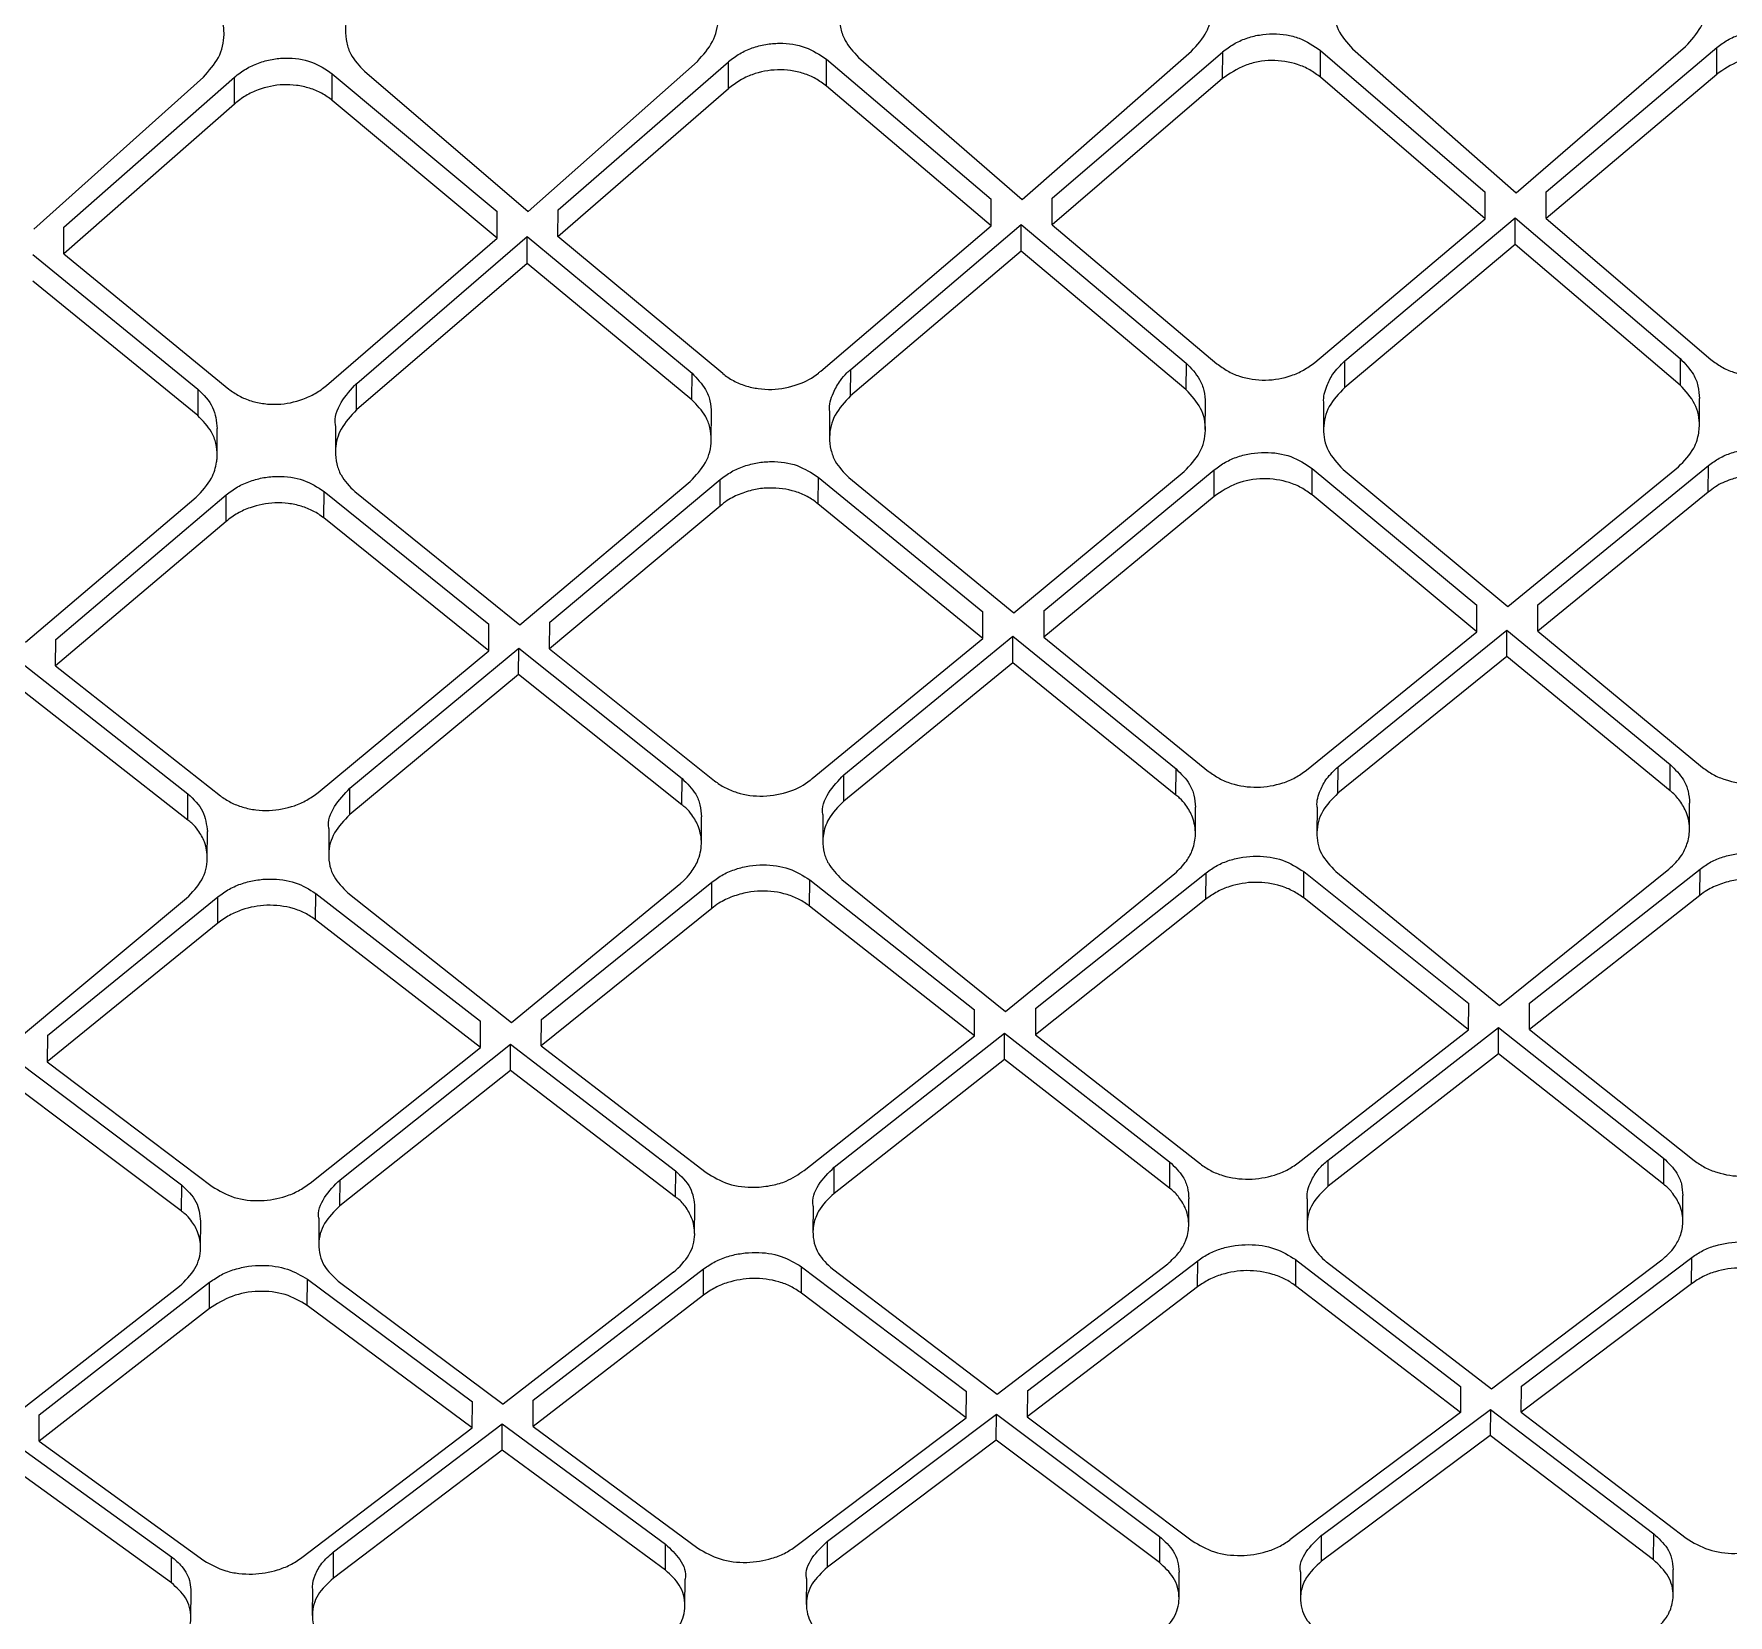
# Model space of a CAD drawing. Extents: x 943 to 1030, y 781 to 934.
# Drawn here: x 1007.595 to 1008.82, y 878.394 to 879.536 of the extents above; entities that cross this region are included whole.
import ezdxf

# ---------------------------------------------------------------- set-up
doc = ezdxf.new("R2010")
doc.units = 0
doc.header["$MEASUREMENT"] = 0
doc.layers.add('1', color=4, linetype='Continuous')

# ---------------------------------------------------------------- blocks, each defined once
blk = doc.blocks.new('AIRA')
at = {"layer": '1', "color": 3, "linetype": 'Continuous', "lineweight": 25}
for p, q in [((65.0137, 76.3534), (65.1319, 76.2508)), ((65.1319, 76.2508), (65.2543, 76.3579)), ((65.1536, 76.2518), (65.2769, 76.3574)), ((65.2768, 76.338), (65.2769, 76.3574)), ((65.3475, 76.339), (65.3476, 76.3583)), ((65.3476, 76.3583), (65.4666, 76.2559)), ((65.3707, 76.3595), (65.4889, 76.2555)), ((65.4889, 76.2555), (65.6113, 76.3613)), ((65.5106, 76.2563), (65.6338, 76.3605)), ((65.6338, 76.3411), (65.6338, 76.3605)), ((64.6335, 76.3416), (64.7526, 76.242)), ((64.6335, 76.3222), (64.6335, 76.3416)), ((64.6567, 76.3433), (64.7749, 76.242)), ((64.7749, 76.242), (64.8973, 76.3505)), ((64.7966, 76.2433), (64.9198, 76.3502)), ((64.9198, 76.3309), (64.9198, 76.3502)), ((64.9905, 76.3326), (64.9906, 76.352)), ((64.9906, 76.352), (65.1096, 76.251)), ((65.6338, 76.3411), (65.5106, 76.237)), ((64.4179, 76.2292), (64.5403, 76.3391)), ((64.4396, 76.2307), (64.5628, 76.3391)), ((64.5627, 76.3197), (64.5628, 76.3391)), ((64.7965, 76.224), (64.9198, 76.3309)), ((65.1096, 76.2317), (64.9905, 76.3326)), ((65.2768, 76.338), (65.1536, 76.2325)), ((65.4666, 76.2367), (65.3475, 76.339)), ((64.5627, 76.3197), (64.4395, 76.2114)), ((64.7525, 76.2227), (64.6334, 76.3222)), ((65.4666, 76.2367), (65.4666, 76.2559)), ((65.5106, 76.237), (65.5106, 76.2563)), ((64.7965, 76.224), (64.7966, 76.2433)), ((65.1096, 76.2317), (65.1096, 76.251)), ((65.1536, 76.2325), (65.1536, 76.2518)), ((64.4395, 76.2114), (64.4396, 76.2307)), ((64.7525, 76.2227), (64.7526, 76.242)), ((64.9864, 76.1267), (65.1096, 76.2317)), ((65.0081, 76.128), (65.1313, 76.2327)), ((65.1312, 76.2134), (65.1313, 76.2327)), ((65.1313, 76.2327), (65.2504, 76.1326)), ((65.1536, 76.2325), (65.2726, 76.1321)), ((65.3434, 76.1331), (65.4666, 76.2367)), ((65.3651, 76.1341), (65.4883, 76.2374)), ((65.4882, 76.2181), (65.4883, 76.2374)), ((65.4883, 76.2374), (65.6074, 76.1359)), ((65.5106, 76.237), (65.6296, 76.1352)), ((64.6293, 76.1164), (64.7525, 76.2227)), ((64.6511, 76.1179), (64.7743, 76.224)), ((64.7742, 76.2046), (64.7743, 76.2239)), ((64.7743, 76.224), (64.8934, 76.1252)), ((64.9156, 76.125), (64.7965, 76.224)), ((64.4172, 76.2111), (64.5363, 76.1138)), ((64.4395, 76.2114), (64.5586, 76.1138)), ((65.1312, 76.2134), (65.008, 76.1088)), ((65.2503, 76.1134), (65.1312, 76.2134)), ((65.4882, 76.2181), (65.365, 76.1149)), ((65.6073, 76.1167), (65.4882, 76.2181)), ((64.7742, 76.2046), (64.651, 76.0987)), ((64.8933, 76.106), (64.7742, 76.2046)), ((64.5362, 76.0946), (64.4171, 76.1918)), ((65.365, 76.1149), (65.3651, 76.1341)), ((65.6074, 76.1359), (65.6073, 76.1167)), ((64.8933, 76.106), (64.8934, 76.1252)), ((65.008, 76.1088), (65.0081, 76.128)), ((65.2504, 76.1326), (65.2503, 76.1134)), ((64.5363, 76.1138), (64.5362, 76.0946)), ((64.651, 76.0987), (64.651, 76.1179)), ((64.9073, 76.0774), (64.9074, 76.0966)), ((64.9928, 76.0976), (64.9927, 76.0784)), ((65.2643, 76.0845), (65.2644, 76.1037)), ((65.3498, 76.1038), (65.3497, 76.0846)), ((65.6213, 76.0877), (65.6214, 76.1069)), ((64.5503, 76.0661), (64.5504, 76.0853)), ((64.6358, 76.0873), (64.6357, 76.0681)), ((64.7906, 75.9453), (64.9138, 76.0485)), ((64.9137, 76.0293), (64.9138, 76.0485)), ((64.9845, 76.0502), (64.9844, 76.031)), ((64.9845, 76.0502), (65.1036, 75.9528)), ((65.0068, 76.0498), (65.1259, 75.9521)), ((65.1259, 75.9521), (65.2491, 76.0543)), ((65.1476, 75.9536), (65.2708, 76.0555)), ((65.2707, 76.0363), (65.2708, 76.0555)), ((65.3414, 76.0373), (65.3415, 76.0564)), ((65.3415, 76.0564), (65.4606, 75.9576)), ((65.3638, 76.0558), (65.4829, 75.9567)), ((65.4829, 75.9567), (65.6061, 76.0576)), ((65.5046, 75.9579), (65.6278, 76.0585)), ((65.6277, 76.0394), (65.6278, 76.0585)), ((64.4118, 75.9309), (64.535, 76.0356)), ((64.4336, 75.9329), (64.5568, 76.0374)), ((64.5567, 76.0182), (64.5568, 76.0374)), ((64.6274, 76.0207), (64.6275, 76.0399)), ((64.6275, 76.0399), (64.7466, 75.944)), ((64.6498, 76.0397), (64.7689, 75.9435)), ((64.7689, 75.9435), (64.8921, 76.047)), ((65.2707, 76.0363), (65.1475, 75.9345)), ((65.4605, 75.9385), (65.3414, 76.0373)), ((65.6277, 76.0394), (65.5045, 75.9388)), ((64.9137, 76.0293), (64.7905, 75.9261)), ((65.1035, 75.9337), (64.9844, 76.031)), ((64.5567, 76.0182), (64.4335, 75.9138)), ((64.7465, 75.9248), (64.6274, 76.0207)), ((65.1035, 75.9337), (65.1036, 75.9528)), ((65.1476, 75.9536), (65.1475, 75.9345)), ((65.4605, 75.9385), (65.4606, 75.9576)), ((65.5045, 75.9388), (65.5046, 75.9579)), ((64.7465, 75.9248), (64.7466, 75.944)), ((64.7905, 75.9261), (64.7906, 75.9453)), ((65.3373, 75.8385), (65.4605, 75.9385)), ((65.3602, 75.841), (65.4822, 75.9397)), ((65.4821, 75.9206), (65.4822, 75.9397)), ((65.4822, 75.9397), (65.6002, 75.8426)), ((65.5045, 75.9388), (65.6236, 75.8405)), ((64.4335, 75.9138), (64.4336, 75.9329)), ((64.6233, 75.8225), (64.7465, 75.9248)), ((64.6462, 75.8255), (64.7682, 75.9266)), ((64.7681, 75.9075), (64.7682, 75.9266)), ((64.7682, 75.9266), (64.8862, 75.8325)), ((64.7905, 75.9261), (64.9096, 75.8308)), ((64.9803, 75.8325), (65.1035, 75.9337)), ((65.0032, 75.8352), (65.1252, 75.9352)), ((65.1252, 75.9352), (65.2432, 75.8395)), ((65.1252, 75.916), (65.1252, 75.9351)), ((65.1475, 75.9345), (65.2666, 75.8376)), ((64.4112, 75.914), (64.5292, 75.8214)), ((64.4335, 75.9138), (64.5526, 75.82)), ((65.1251, 75.916), (65.0031, 75.8162)), ((65.2431, 75.8205), (65.1251, 75.916)), ((65.4821, 75.9206), (65.3601, 75.8219)), ((65.6001, 75.8236), (65.4821, 75.9206)), ((64.7681, 75.9075), (64.6461, 75.8064)), ((64.8861, 75.8134), (64.7681, 75.9075)), ((64.5291, 75.8024), (64.4111, 75.8949)), ((65.2431, 75.8205), (65.2432, 75.8395)), ((65.3601, 75.8219), (65.3602, 75.841)), ((65.6001, 75.8236), (65.6002, 75.8426)), ((64.8861, 75.8134), (64.8862, 75.8325)), ((65.0031, 75.8162), (65.0032, 75.8352)), ((64.5291, 75.8024), (64.5292, 75.8214)), ((64.6461, 75.8064), (64.6462, 75.8255)), ((65.6142, 75.7956), (65.6142, 75.8146)), ((64.9002, 75.7858), (64.9002, 75.8049)), ((64.988, 75.8059), (64.9879, 75.7869)), ((65.2572, 75.7927), (65.2573, 75.8117)), ((65.345, 75.8118), (65.3449, 75.7927)), ((64.5431, 75.775), (64.5432, 75.7941)), ((64.631, 75.7961), (64.6309, 75.777)), ((65.4769, 75.6685), (65.5993, 75.7669)), ((65.4986, 75.6702), (65.6218, 75.7671)), ((65.6217, 75.7481), (65.6218, 75.7671)), ((64.7629, 75.6562), (64.8853, 75.7569)), ((64.7846, 75.6585), (64.9078, 75.7577)), ((64.9077, 75.7387), (64.9078, 75.7577)), ((64.9784, 75.7403), (64.9785, 75.7593)), ((64.9785, 75.7593), (65.0976, 75.6655)), ((65.0016, 75.7596), (65.1199, 75.6643)), ((65.1199, 75.6643), (65.2423, 75.7638)), ((65.1416, 75.6663), (65.2648, 75.7643)), ((65.2647, 75.7453), (65.2648, 75.7643)), ((65.3354, 75.7462), (65.3355, 75.7652)), ((65.3355, 75.7652), (65.4546, 75.6699)), ((65.3586, 75.7653), (65.4769, 75.6685)), ((64.4059, 75.6442), (64.5282, 75.746)), ((64.4276, 75.6468), (64.5508, 75.7471)), ((64.5507, 75.728), (64.5508, 75.7471)), ((64.6214, 75.7305), (64.6215, 75.7495)), ((64.6215, 75.7495), (64.7406, 75.6573)), ((64.6446, 75.75), (64.7629, 75.6562)), ((65.2647, 75.7453), (65.1415, 75.6473)), ((65.4545, 75.6509), (65.3354, 75.7462)), ((65.6217, 75.7481), (65.4985, 75.6512)), ((64.7405, 75.6383), (64.6214, 75.7305)), ((64.9077, 75.7387), (64.7845, 75.6395)), ((65.0975, 75.6465), (64.9784, 75.7403)), ((64.5507, 75.728), (64.4275, 75.6278)), ((65.4545, 75.6509), (65.4546, 75.6699)), ((65.4985, 75.6512), (65.4986, 75.6702)), ((64.7405, 75.6383), (64.7406, 75.6573)), ((64.7845, 75.6395), (64.7846, 75.6585)), ((65.0975, 75.6465), (65.0976, 75.6655)), ((65.1416, 75.6663), (65.1415, 75.6473)), ((64.4276, 75.6468), (64.4275, 75.6278)), ((64.9744, 75.5494), (65.0975, 75.6465)), ((64.9961, 75.5517), (65.1193, 75.6486)), ((65.1192, 75.6296), (65.1193, 75.6485)), ((65.1193, 75.6486), (65.2384, 75.5556)), ((65.1415, 75.6473), (65.2607, 75.5541)), ((65.3314, 75.5549), (65.4545, 75.6509)), ((65.3531, 75.5569), (65.4762, 75.6527)), ((65.4762, 75.6527), (65.5954, 75.5583)), ((65.4762, 75.6337), (65.4762, 75.6527)), ((65.4985, 75.6512), (65.6176, 75.5565)), ((64.6174, 75.5401), (64.7405, 75.6383)), ((64.6391, 75.5427), (64.7622, 75.6406)), ((64.7622, 75.6406), (64.8814, 75.5492)), ((64.7622, 75.6216), (64.7622, 75.6406)), ((64.7845, 75.6395), (64.9037, 75.5478)), ((65.4762, 75.6337), (65.353, 75.538)), ((65.5953, 75.5394), (65.4762, 75.6337)), ((64.4052, 75.6287), (64.5244, 75.539)), ((64.4275, 75.6278), (64.5466, 75.5378)), ((64.7622, 75.6216), (64.639, 75.5238)), ((64.8813, 75.5303), (64.7622, 75.6216)), ((65.1192, 75.6296), (64.996, 75.5328)), ((65.2383, 75.5367), (65.1192, 75.6296)), ((64.5243, 75.5201), (64.4051, 75.6097)), ((65.5954, 75.5583), (65.5953, 75.5394)), ((64.8814, 75.5492), (64.8813, 75.5303)), ((64.996, 75.5328), (64.9961, 75.5517)), ((65.2384, 75.5556), (65.2383, 75.5367)), ((65.353, 75.538), (65.3531, 75.5569)), ((64.5244, 75.539), (64.5243, 75.5201)), ((64.639, 75.5238), (64.6391, 75.5427)), ((64.8953, 75.5038), (64.8954, 75.5227)), ((64.9809, 75.5235), (64.9808, 75.5046)), ((65.2523, 75.51), (65.2524, 75.5289)), ((65.3379, 75.5288), (65.3378, 75.5099)), ((65.6093, 75.5124), (65.6094, 75.5314)), ((64.5383, 75.4938), (64.5384, 75.5127)), ((64.6238, 75.5145), (64.6238, 75.4956)), ((65.1357, 75.3903), (65.2588, 75.4842)), ((65.2587, 75.4653), (65.2588, 75.4842)), ((65.3295, 75.485), (65.4487, 75.3934)), ((65.3295, 75.485), (65.3295, 75.4661)), ((65.5941, 75.4846), (65.471, 75.3913)), ((65.4927, 75.3936), (65.6158, 75.4865)), ((65.6157, 75.4676), (65.6158, 75.4865)), ((64.8801, 75.4758), (64.757, 75.3806)), ((64.7787, 75.3834), (64.9018, 75.4783)), ((64.9017, 75.4594), (64.9018, 75.4783)), ((64.9725, 75.4798), (65.0917, 75.3896)), ((64.9725, 75.4608), (64.9725, 75.4797)), ((64.9948, 75.4782), (65.114, 75.3877)), ((65.114, 75.3877), (65.2371, 75.482)), ((65.471, 75.3913), (65.3518, 75.4832)), ((64.3999, 75.3697), (64.5231, 75.4657)), ((64.4217, 75.3728), (64.5448, 75.4686)), ((64.5447, 75.4497), (64.5448, 75.4685)), ((64.6154, 75.4519), (64.6155, 75.4708)), ((64.6155, 75.4708), (64.7347, 75.3823)), ((64.6378, 75.4694), (64.757, 75.3806)), ((65.0916, 75.3708), (64.9725, 75.4608)), ((65.2587, 75.4653), (65.1356, 75.3714)), ((65.4486, 75.3745), (65.3295, 75.4661)), ((65.6157, 75.4676), (65.4926, 75.3747)), ((64.5447, 75.4497), (64.4216, 75.3539)), ((64.7346, 75.3634), (64.6154, 75.4519)), ((64.9017, 75.4594), (64.7786, 75.3645)), ((65.0916, 75.3708), (65.0917, 75.3896)), ((65.1357, 75.3903), (65.1356, 75.3714)), ((65.4487, 75.3934), (65.4486, 75.3745)), ((65.4926, 75.3747), (65.4927, 75.3936)), ((64.7346, 75.3634), (64.7347, 75.3823)), ((64.7786, 75.3645), (64.7787, 75.3834)), ((65.4486, 75.3745), (65.3254, 75.2825)), ((65.3484, 75.286), (65.4703, 75.3768)), ((65.4703, 75.3768), (65.4702, 75.3579)), ((65.4703, 75.3768), (65.5883, 75.287)), ((65.4926, 75.3747), (65.6117, 75.2837)), ((64.4216, 75.3539), (64.4217, 75.3728)), ((64.6114, 75.2697), (64.7346, 75.3634)), ((64.6343, 75.2738), (64.7563, 75.3663)), ((64.7562, 75.3474), (64.7563, 75.3662)), ((64.7563, 75.3663), (64.8743, 75.2794)), ((64.7786, 75.3645), (64.8977, 75.2765)), ((64.9685, 75.2779), (65.0916, 75.3708)), ((64.9914, 75.2816), (65.1133, 75.3733)), ((65.1132, 75.3545), (65.1133, 75.3733)), ((65.1133, 75.3733), (65.2313, 75.2849)), ((65.1356, 75.3714), (65.2547, 75.2819)), ((64.3993, 75.3556), (64.5173, 75.2704)), ((64.4216, 75.3539), (64.5407, 75.2676)), ((65.1132, 75.3545), (64.9913, 75.2628)), ((65.2312, 75.2661), (65.1132, 75.3545)), ((65.4702, 75.3579), (65.3483, 75.2672)), ((65.5882, 75.2681), (65.4702, 75.3579)), ((64.7562, 75.3474), (64.6343, 75.2549)), ((64.8742, 75.2606), (64.7562, 75.3474)), ((64.5172, 75.2516), (64.3992, 75.3367)), ((64.8742, 75.2606), (64.8743, 75.2794)), ((64.9913, 75.2628), (64.9914, 75.2816)), ((65.2313, 75.2849), (65.2312, 75.2661)), ((65.3483, 75.2672), (65.3483, 75.286)), ((65.5882, 75.2681), (65.5883, 75.287)), ((64.5172, 75.2516), (64.5173, 75.2704)), ((64.6343, 75.2549), (64.6343, 75.2738)), ((64.8883, 75.2352), (64.8884, 75.2541)), ((64.9761, 75.2547), (64.976, 75.2359)), ((65.2453, 75.2405), (65.2454, 75.2593)), ((65.3331, 75.2591), (65.333, 75.2403)), ((65.6023, 75.2423), (65.6024, 75.2611)), ((64.5313, 75.2265), (64.5314, 75.2451)), ((64.6191, 75.247), (64.619, 75.228))]:
    blk.add_line(p, q, dxfattribs=at)
for points, knots in [([(65.2543, 76.3579), (65.2585, 76.3624), (65.2627, 76.3669), (65.2653, 76.3722), (65.2655, 76.3726), (65.2661, 76.374), (65.2682, 76.3792), (65.2701, 76.3899), (65.2673, 76.4054), (65.2592, 76.4143), (65.2552, 76.4188)], [0, 0, 0, 0, 0.248894, 0.251195, 0.255285, 0.268829, 0.317368, 0.499751, 0.750548, 1, 1, 1, 1]), ([(65.3722, 76.4203), (65.3681, 76.4158), (65.3597, 76.4068), (65.3559, 76.3899), (65.3588, 76.3729), (65.3667, 76.3639), (65.3707, 76.3595)], [0, 0, 0, 0, 0.249216, 0.49945, 0.750406, 1, 1, 1, 1]), ([(65.6113, 76.3613), (65.6155, 76.3657), (65.6212, 76.3719), (65.6253, 76.3826), (65.627, 76.3937), (65.6242, 76.4087), (65.6162, 76.4177), (65.6122, 76.4221)], [0, 0, 0, 0, 0.248939, 0.342401, 0.499996, 0.750583, 1, 1, 1, 1]), ([(64.6582, 76.4042), (64.6541, 76.3996), (64.6458, 76.3905), (64.6424, 76.3758), (64.6435, 76.3642), (64.6472, 76.3534), (64.653, 76.3472), (64.6567, 76.3433)], [0, 0, 0, 0, 0.248823, 0.498639, 0.642225, 0.773738, 1, 1, 1, 1]), ([(64.8973, 76.3505), (64.9014, 76.3551), (64.9096, 76.3642), (64.9129, 76.3789), (64.9116, 76.3906), (64.9077, 76.4013), (64.9018, 76.4075), (64.8982, 76.4114)], [0, 0, 0, 0, 0.2487, 0.498447, 0.644896, 0.777402, 1, 1, 1, 1]), ([(65.0152, 76.4142), (65.0111, 76.4097), (65.0028, 76.4007), (64.9994, 76.386), (65.0005, 76.3743), (65.0043, 76.3635), (65.0101, 76.3573), (65.0137, 76.3534)], [0, 0, 0, 0, 0.248776, 0.498563, 0.644064, 0.776236, 1, 1, 1, 1]), ([(64.5403, 76.3391), (64.5444, 76.3437), (64.5526, 76.3528), (64.5559, 76.3676), (64.5546, 76.3792), (64.5507, 76.3899), (64.5449, 76.3961), (64.5412, 76.4)], [0, 0, 0, 0, 0.248749, 0.498535, 0.643009, 0.774836, 1, 1, 1, 1]), ([(65.2768, 76.3574), (65.2794, 76.3593), (65.2845, 76.3632), (65.2936, 76.3673), (65.3032, 76.3698), (65.3132, 76.3706), (65.3229, 76.3698), (65.3353, 76.3668), (65.3427, 76.3617), (65.3476, 76.3583)], [0, 0, 0, 0, 0.130634, 0.259183, 0.385892, 0.511019, 0.634832, 0.757604, 1, 1, 1, 1]), ([(65.6338, 76.3605), (65.6364, 76.3624), (65.6414, 76.3662), (65.6504, 76.3701), (65.66, 76.3725), (65.6698, 76.3733), (65.6796, 76.3724), (65.6921, 76.3693), (65.6996, 76.3641), (65.7046, 76.3606)], [0, 0, 0, 0, 0.128716, 0.255886, 0.381766, 0.506618, 0.630712, 0.754322, 1, 1, 1, 1]), ([(64.9198, 76.3503), (64.9224, 76.3523), (64.9276, 76.3563), (64.9368, 76.3604), (64.9465, 76.363), (64.9596, 76.3641), (64.9759, 76.3618), (64.9857, 76.3553), (64.9906, 76.352)], [0, 0, 0, 0, 0.132714, 0.262799, 0.390494, 0.51605, 0.760594, 1, 1, 1, 1]), ([(65.7045, 76.3413), (65.702, 76.3432), (65.697, 76.347), (65.6854, 76.3522), (65.6724, 76.3544), (65.6595, 76.3532), (65.6467, 76.35), (65.6389, 76.3447), (65.6337, 76.3411)], [0, 0, 0, 0, 0.130696, 0.257683, 0.500453, 0.624004, 0.750195, 1, 1, 1, 1]), ([(64.5628, 76.3391), (64.5655, 76.3412), (64.5707, 76.3452), (64.58, 76.3495), (64.5898, 76.3522), (64.6028, 76.3534), (64.619, 76.3512), (64.6287, 76.3448), (64.6335, 76.3416)], [0, 0, 0, 0, 0.13463, 0.266091, 0.394613, 0.520442, 0.763877, 1, 1, 1, 1]), ([(64.9905, 76.3326), (64.988, 76.3345), (64.9831, 76.3382), (64.9742, 76.3419), (64.9648, 76.3441), (64.9521, 76.3448), (64.9393, 76.3423), (64.9276, 76.3369), (64.9224, 76.3329), (64.9197, 76.3309)], [0, 0, 0, 0, 0.128932, 0.255264, 0.379308, 0.501388, 0.737215, 0.86527, 1, 1, 1, 1]), ([(65.3475, 76.339), (65.345, 76.3409), (65.3401, 76.3446), (65.3284, 76.3496), (65.3154, 76.3517), (65.3024, 76.3504), (65.2897, 76.347), (65.2819, 76.3416), (65.2768, 76.338)], [0, 0, 0, 0, 0.129885, 0.256624, 0.500629, 0.623813, 0.750233, 1, 1, 1, 1]), ([(64.6335, 76.3222), (64.631, 76.3241), (64.6261, 76.3277), (64.6172, 76.3313), (64.6078, 76.3334), (64.5951, 76.334), (64.5823, 76.3313), (64.5706, 76.3259), (64.5654, 76.3218), (64.5627, 76.3197)], [0, 0, 0, 0, 0.128147, 0.254218, 0.378542, 0.501461, 0.7358, 0.864204, 1, 1, 1, 1]), ([(65.2726, 76.1321), (65.2751, 76.1303), (65.28, 76.1267), (65.2916, 76.1217), (65.3077, 76.1192), (65.3239, 76.1222), (65.3356, 76.1273), (65.3407, 76.1311), (65.3434, 76.1331)], [0, 0, 0, 0, 0.128549, 0.25485, 0.50051, 0.739464, 0.867085, 1, 1, 1, 1]), ([(65.3499, 76.1038), (65.3499, 76.104), (65.3494, 76.108), (65.3515, 76.1152), (65.3563, 76.1255), (65.362, 76.131), (65.3651, 76.1341)], [0, 0, 0, 0, 0.016488, 0.368981, 0.650655, 1, 1, 1, 1]), ([(65.6074, 76.1359), (65.6109, 76.1322), (65.6167, 76.1261), (65.6208, 76.1159), (65.6211, 76.1099), (65.6213, 76.1069)], [0, 0, 0, 0, 0.439989, 0.714051, 1, 1, 1, 1]), ([(65.6296, 76.1352), (65.6321, 76.1333), (65.637, 76.1296), (65.6486, 76.1246), (65.6647, 76.1219), (65.6809, 76.1247), (65.6926, 76.1297), (65.6977, 76.1334), (65.7003, 76.1353)], [0, 0, 0, 0, 0.129431, 0.256007, 0.500356, 0.74079, 0.868095, 1, 1, 1, 1]), ([(64.8934, 76.1252), (64.897, 76.1215), (64.9028, 76.1155), (64.9068, 76.1053), (64.9072, 76.0995), (64.9073, 76.0966)], [0, 0, 0, 0, 0.454669, 0.723029, 1, 1, 1, 1]), ([(64.9156, 76.125), (64.9181, 76.1232), (64.923, 76.1196), (64.9318, 76.116), (64.9412, 76.1139), (64.9543, 76.1131), (64.9699, 76.1164), (64.9812, 76.1221), (64.9858, 76.1263), (64.9864, 76.1267)], [0, 0, 0, 0, 0.127642, 0.253673, 0.378348, 0.501626, 0.750811, 0.970871, 1, 1, 1, 1]), ([(64.9929, 76.0976), (64.9929, 76.0978), (64.9923, 76.1023), (64.9947, 76.1102), (64.9997, 76.1192), (65.0044, 76.1247), (65.0071, 76.1272), (65.0081, 76.128)], [0, 0, 0, 0, 0.018142, 0.41009, 0.704642, 0.901372, 1, 1, 1, 1]), ([(65.2504, 76.1326), (65.254, 76.1288), (65.2597, 76.1228), (65.2638, 76.1126), (65.2642, 76.1068), (65.2643, 76.1037)], [0, 0, 0, 0, 0.446733, 0.71637, 1, 1, 1, 1]), ([(64.5363, 76.1138), (64.5405, 76.1096), (64.5486, 76.1014), (64.5497, 76.0906), (64.5502, 76.0853)], [0, 0, 0, 0, 0.512104, 1, 1, 1, 1]), ([(64.5586, 76.1138), (64.5611, 76.1121), (64.5659, 76.1086), (64.5747, 76.105), (64.5842, 76.103), (64.5969, 76.1024), (64.6098, 76.1051), (64.6215, 76.1104), (64.6267, 76.1143), (64.6293, 76.1164)], [0, 0, 0, 0, 0.126626, 0.252197, 0.376981, 0.501305, 0.736842, 0.865026, 1, 1, 1, 1]), ([(64.6359, 76.0874), (64.6359, 76.0875), (64.6347, 76.0931), (64.639, 76.1047), (64.647, 76.1135), (64.651, 76.1179)], [0, 0, 0, 0, 0.017014, 0.509712, 1, 1, 1, 1]), ([(65.008, 76.1088), (65.0038, 76.1044), (64.9955, 76.0956), (64.9921, 76.0813), (64.9934, 76.07), (64.9972, 76.0596), (65.0031, 76.0536), (65.0068, 76.0498)], [0, 0, 0, 0, 0.249071, 0.498737, 0.642408, 0.773954, 1, 1, 1, 1]), ([(65.2491, 76.0543), (65.2533, 76.0587), (65.2616, 76.0674), (65.2655, 76.0839), (65.2624, 76.1004), (65.2543, 76.1091), (65.2503, 76.1134)], [0, 0, 0, 0, 0.249384, 0.49947, 0.750213, 1, 1, 1, 1]), ([(65.365, 76.1149), (65.3608, 76.1105), (65.3524, 76.1017), (65.3486, 76.0852), (65.3517, 76.0687), (65.3597, 76.0601), (65.3638, 76.0558)], [0, 0, 0, 0, 0.24947, 0.499568, 0.750267, 1, 1, 1, 1]), ([(65.6061, 76.0576), (65.6103, 76.0619), (65.6161, 76.0678), (65.6203, 76.0782), (65.6221, 76.089), (65.6194, 76.1037), (65.6113, 76.1123), (65.6073, 76.1167)], [0, 0, 0, 0, 0.249185, 0.341484, 0.500149, 0.750481, 1, 1, 1, 1]), ([(64.651, 76.0987), (64.6468, 76.0943), (64.6389, 76.0859), (64.636, 76.0749), (64.6356, 76.0664), (64.6363, 76.0599), (64.6401, 76.0495), (64.646, 76.0435), (64.6498, 76.0397)], [0, 0, 0, 0, 0.248952, 0.469977, 0.498893, 0.640478, 0.771296, 1, 1, 1, 1]), ([(64.8921, 76.047), (64.8962, 76.0514), (64.9046, 76.0601), (64.908, 76.0745), (64.9067, 76.0858), (64.9028, 76.0962), (64.897, 76.1022), (64.8933, 76.106)], [0, 0, 0, 0, 0.248984, 0.498635, 0.643797, 0.775856, 1, 1, 1, 1]), ([(64.5351, 76.0356), (64.5392, 76.04), (64.5465, 76.0477), (64.5496, 76.0581), (64.5502, 76.0635), (64.5503, 76.0649), (64.5504, 76.0685), (64.5497, 76.0744), (64.5459, 76.0848), (64.54, 76.0908), (64.5362, 76.0946)], [0, 0, 0, 0, 0.248777, 0.431489, 0.479729, 0.496929, 0.499046, 0.641913, 0.773133, 1, 1, 1, 1]), ([(64.9138, 76.0485), (64.9164, 76.0504), (64.9216, 76.0543), (64.9309, 76.0583), (64.9406, 76.0608), (64.9537, 76.0619), (64.9699, 76.0597), (64.9797, 76.0533), (64.9845, 76.0502)], [0, 0, 0, 0, 0.133365, 0.264058, 0.392249, 0.518117, 0.762454, 1, 1, 1, 1]), ([(65.2708, 76.0555), (65.2734, 76.0574), (65.2785, 76.0612), (65.2876, 76.0651), (65.2973, 76.0675), (65.3104, 76.0685), (65.3267, 76.0662), (65.3366, 76.0597), (65.3415, 76.0564)], [0, 0, 0, 0, 0.131147, 0.260248, 0.387479, 0.513026, 0.758638, 1, 1, 1, 1]), ([(65.6278, 76.0586), (65.6303, 76.0604), (65.6354, 76.0641), (65.6444, 76.0679), (65.654, 76.0702), (65.667, 76.0712), (65.6835, 76.0687), (65.6935, 76.062), (65.6985, 76.0587)], [0, 0, 0, 0, 0.128959, 0.256487, 0.382772, 0.508006, 0.754879, 1, 1, 1, 1]), ([(64.5568, 76.0374), (64.5594, 76.0394), (64.5647, 76.0434), (64.5741, 76.0475), (64.5839, 76.0501), (64.597, 76.0512), (64.6131, 76.0491), (64.6227, 76.0429), (64.6275, 76.0399)], [0, 0, 0, 0, 0.13562, 0.267935, 0.397104, 0.5233, 0.766342, 1, 1, 1, 1]), ([(65.3414, 76.0373), (65.3389, 76.0391), (65.334, 76.0427), (65.3224, 76.0476), (65.3061, 76.05), (65.2862, 76.0467), (65.2759, 76.0398), (65.2707, 76.0363)], [0, 0, 0, 0, 0.129564, 0.256325, 0.501109, 0.750037, 1, 1, 1, 1]), ([(65.6984, 76.0395), (65.6959, 76.0414), (65.691, 76.0451), (65.6793, 76.05), (65.6663, 76.0522), (65.6534, 76.0511), (65.6429, 76.0484), (65.6342, 76.0445), (65.6294, 76.0407), (65.6277, 76.0394)], [0, 0, 0, 0, 0.130193, 0.256944, 0.499762, 0.623596, 0.750183, 0.913462, 1, 1, 1, 1]), ([(64.9844, 76.031), (64.9819, 76.0328), (64.977, 76.0364), (64.9654, 76.0411), (64.9523, 76.0429), (64.9388, 76.0415), (64.9285, 76.0384), (64.9198, 76.0343), (64.9154, 76.0306), (64.9137, 76.0293)], [0, 0, 0, 0, 0.128339, 0.254504, 0.500012, 0.623904, 0.767115, 0.913584, 1, 1, 1, 1]), ([(64.6274, 76.0207), (64.6249, 76.0225), (64.62, 76.0259), (64.6112, 76.0294), (64.6018, 76.0314), (64.5892, 76.032), (64.5764, 76.0294), (64.5646, 76.0242), (64.5594, 76.0202), (64.5567, 76.0182)], [0, 0, 0, 0, 0.127391, 0.253222, 0.377736, 0.501182, 0.734708, 0.863447, 1, 1, 1, 1]), ([(65.2432, 75.8395), (65.2468, 75.8359), (65.2526, 75.8302), (65.2566, 75.8203), (65.257, 75.8147), (65.2572, 75.8117)], [0, 0, 0, 0, 0.447545, 0.714523, 1, 1, 1, 1]), ([(65.3451, 75.8118), (65.3451, 75.812), (65.3446, 75.8161), (65.3468, 75.8233), (65.3518, 75.8331), (65.3573, 75.8382), (65.3602, 75.841)], [0, 0, 0, 0, 0.021959, 0.386184, 0.670877, 1, 1, 1, 1]), ([(65.6002, 75.8426), (65.6037, 75.8391), (65.6095, 75.8333), (65.6136, 75.8234), (65.614, 75.8176), (65.6142, 75.8146)], [0, 0, 0, 0, 0.440692, 0.712702, 1, 1, 1, 1]), ([(65.6236, 75.8405), (65.6261, 75.8387), (65.631, 75.8351), (65.6426, 75.8303), (65.6589, 75.8276), (65.6778, 75.831), (65.6892, 75.8362), (65.6938, 75.8402), (65.6943, 75.8406)], [0, 0, 0, 0, 0.129008, 0.255548, 0.50061, 0.750257, 0.974172, 1, 1, 1, 1]), ([(64.8862, 75.8325), (64.8899, 75.8289), (64.8957, 75.8231), (64.8996, 75.8133), (64.9, 75.8077), (64.9002, 75.8049)], [0, 0, 0, 0, 0.45599, 0.721434, 1, 1, 1, 1]), ([(64.9096, 75.8308), (64.9121, 75.8291), (64.9169, 75.8257), (64.9286, 75.821), (64.9449, 75.8187), (64.9639, 75.8225), (64.9752, 75.828), (64.9798, 75.8321), (64.9803, 75.8325)], [0, 0, 0, 0, 0.127008, 0.25297, 0.500823, 0.750394, 0.973478, 1, 1, 1, 1]), ([(64.9881, 75.8059), (64.9881, 75.8061), (64.9869, 75.8114), (64.9911, 75.8226), (64.9992, 75.831), (65.0032, 75.8352)], [0, 0, 0, 0, 0.01414, 0.507971, 1, 1, 1, 1]), ([(65.2666, 75.8376), (65.2691, 75.8359), (65.274, 75.8324), (65.2856, 75.8276), (65.3017, 75.8252), (65.3178, 75.828), (65.3296, 75.8329), (65.3347, 75.8366), (65.3373, 75.8385)], [0, 0, 0, 0, 0.127877, 0.253972, 0.500332, 0.739334, 0.867036, 1, 1, 1, 1]), ([(64.5292, 75.8214), (64.5333, 75.8175), (64.5414, 75.8096), (64.5426, 75.7992), (64.5432, 75.7941)], [0, 0, 0, 0, 0.506913, 1, 1, 1, 1]), ([(64.5526, 75.82), (64.555, 75.8183), (64.5599, 75.815), (64.5686, 75.8116), (64.5781, 75.8096), (64.5908, 75.8091), (64.6037, 75.8115), (64.6154, 75.8167), (64.6206, 75.8205), (64.6233, 75.8225)], [0, 0, 0, 0, 0.125679, 0.250955, 0.376015, 0.501079, 0.735996, 0.864444, 1, 1, 1, 1]), ([(64.6311, 75.7961), (64.6311, 75.7963), (64.6299, 75.8016), (64.6341, 75.8128), (64.6422, 75.8213), (64.6462, 75.8255)], [0, 0, 0, 0, 0.01653, 0.508928, 1, 1, 1, 1]), ([(65.0031, 75.8162), (64.999, 75.812), (64.9917, 75.8046), (64.9886, 75.7946), (64.988, 75.7895), (64.9879, 75.7882), (64.9879, 75.7878), (64.9879, 75.7877), (64.9878, 75.7847), (64.9885, 75.7791), (64.9922, 75.7691), (64.998, 75.7633), (65.0016, 75.7596)], [0, 0, 0, 0, 0.249108, 0.435296, 0.482667, 0.494851, 0.498066, 0.499219, 0.499364, 0.641202, 0.772043, 1, 1, 1, 1]), ([(65.2423, 75.7638), (65.2453, 75.7668), (65.2508, 75.772), (65.2558, 75.7818), (65.2579, 75.7927), (65.2559, 75.8038), (65.2512, 75.8124), (65.2467, 75.8177), (65.244, 75.8198), (65.2431, 75.8205)], [0, 0, 0, 0, 0.177387, 0.320409, 0.499386, 0.699174, 0.849269, 0.949515, 1, 1, 1, 1]), ([(65.3601, 75.8219), (65.356, 75.8177), (65.3477, 75.8094), (65.3438, 75.7935), (65.3467, 75.7777), (65.3547, 75.7694), (65.3586, 75.7653)], [0, 0, 0, 0, 0.249703, 0.499716, 0.750157, 1, 1, 1, 1]), ([(65.5993, 75.7669), (65.6026, 75.7701), (65.6083, 75.7756), (65.6129, 75.7855), (65.6149, 75.796), (65.6129, 75.8069), (65.6077, 75.8161), (65.6031, 75.8214), (65.6004, 75.8234), (65.6001, 75.8236)], [0, 0, 0, 0, 0.19641, 0.334742, 0.499578, 0.701585, 0.852432, 0.982281, 1, 1, 1, 1]), ([(64.5282, 75.746), (64.5323, 75.7502), (64.5405, 75.7588), (64.5441, 75.7735), (64.542, 75.7859), (64.5373, 75.7944), (64.5328, 75.7997), (64.53, 75.8017), (64.5291, 75.8024)], [0, 0, 0, 0, 0.249278, 0.498341, 0.695533, 0.844879, 0.946285, 1, 1, 1, 1]), ([(64.6461, 75.8064), (64.642, 75.8022), (64.6337, 75.7937), (64.6303, 75.7801), (64.6314, 75.7694), (64.6351, 75.7595), (64.6409, 75.7537), (64.6446, 75.75)], [0, 0, 0, 0, 0.249354, 0.4989, 0.638626, 0.768837, 1, 1, 1, 1]), ([(64.8853, 75.7569), (64.8854, 75.757), (64.8856, 75.7572), (64.8864, 75.7578), (64.8887, 75.76), (64.8931, 75.7648), (64.8984, 75.7735), (64.901, 75.7852), (64.899, 75.7968), (64.8942, 75.8054), (64.8898, 75.8107), (64.887, 75.8127), (64.8861, 75.8134)], [0, 0, 0, 0, 0.005033, 0.013566, 0.041134, 0.138195, 0.291012, 0.499306, 0.697723, 0.847348, 0.948051, 1, 1, 1, 1]), ([(65.6218, 75.7671), (65.6243, 75.7689), (65.6294, 75.7725), (65.6384, 75.7761), (65.648, 75.7784), (65.6611, 75.7793), (65.6776, 75.7768), (65.6875, 75.7704), (65.6925, 75.7672)], [0, 0, 0, 0, 0.129168, 0.256969, 0.383528, 0.508976, 0.755864, 1, 1, 1, 1]), ([(64.9078, 75.7577), (64.9104, 75.7596), (64.9157, 75.7634), (64.925, 75.7672), (64.9348, 75.7696), (64.9479, 75.7706), (64.964, 75.7684), (64.9737, 75.7623), (64.9785, 75.7593)], [0, 0, 0, 0, 0.134331, 0.265837, 0.394628, 0.520821, 0.764748, 1, 1, 1, 1]), ([(65.2648, 75.7644), (65.2674, 75.7662), (65.2725, 75.7699), (65.2817, 75.7736), (65.2914, 75.7759), (65.3045, 75.7769), (65.3208, 75.7746), (65.3306, 75.7683), (65.3355, 75.7652)], [0, 0, 0, 0, 0.131703, 0.261323, 0.388976, 0.514789, 0.760221, 1, 1, 1, 1]), ([(64.5508, 75.7471), (64.5535, 75.749), (64.5588, 75.7529), (64.5683, 75.7569), (64.5782, 75.7593), (64.5913, 75.7604), (64.6072, 75.7583), (64.6168, 75.7524), (64.6215, 75.7495)], [0, 0, 0, 0, 0.13708, 0.270561, 0.400543, 0.527137, 0.769493, 1, 1, 1, 1]), ([(65.3354, 75.7462), (65.3329, 75.7479), (65.328, 75.7514), (65.3164, 75.7561), (65.3004, 75.7585), (65.2844, 75.7558), (65.2726, 75.7509), (65.2674, 75.7472), (65.2647, 75.7453)], [0, 0, 0, 0, 0.128917, 0.255364, 0.500259, 0.737122, 0.865391, 1, 1, 1, 1]), ([(65.6924, 75.7482), (65.6899, 75.75), (65.685, 75.7535), (65.6733, 75.7583), (65.6603, 75.7604), (65.6469, 75.7593), (65.6364, 75.7565), (65.6278, 75.7527), (65.6233, 75.7493), (65.6217, 75.7481)], [0, 0, 0, 0, 0.129878, 0.256544, 0.499643, 0.62403, 0.768368, 0.916739, 1, 1, 1, 1]), ([(64.6214, 75.7305), (64.6189, 75.7321), (64.6141, 75.7355), (64.6024, 75.7399), (64.5865, 75.7419), (64.5705, 75.7389), (64.5587, 75.7338), (64.5534, 75.73), (64.5507, 75.728)], [0, 0, 0, 0, 0.126756, 0.25249, 0.500324, 0.73268, 0.862056, 1, 1, 1, 1]), ([(64.9784, 75.7403), (64.976, 75.742), (64.9711, 75.7454), (64.9594, 75.75), (64.9464, 75.7518), (64.9329, 75.7504), (64.9225, 75.7474), (64.9138, 75.7434), (64.9093, 75.7399), (64.9077, 75.7387)], [0, 0, 0, 0, 0.127717, 0.253691, 0.499829, 0.623611, 0.767457, 0.914549, 1, 1, 1, 1]), ([(65.5954, 75.5583), (65.5989, 75.5548), (65.6047, 75.5492), (65.6088, 75.5396), (65.6091, 75.5341), (65.6093, 75.5313)], [0, 0, 0, 0, 0.445076, 0.71907, 1, 1, 1, 1]), ([(64.8814, 75.5492), (64.8855, 75.5453), (64.8936, 75.5376), (64.8948, 75.5276), (64.8953, 75.5227)], [0, 0, 0, 0, 0.51072, 1, 1, 1, 1]), ([(64.9036, 75.5478), (64.9088, 75.5448), (64.919, 75.5386), (64.9366, 75.5366), (64.9508, 75.5383), (64.9634, 75.5418), (64.9703, 75.5466), (64.9744, 75.5494)], [0, 0, 0, 0, 0.250308, 0.499342, 0.659972, 0.797007, 1, 1, 1, 1]), ([(64.9809, 75.5235), (64.9809, 75.5236), (64.9797, 75.5287), (64.9839, 75.5395), (64.992, 75.5476), (64.9961, 75.5517)], [0, 0, 0, 0, 0.007774, 0.504333, 1, 1, 1, 1]), ([(65.2384, 75.5556), (65.242, 75.5521), (65.2478, 75.5466), (65.2518, 75.5371), (65.2522, 75.5316), (65.2524, 75.5289)], [0, 0, 0, 0, 0.45278, 0.720485, 1, 1, 1, 1]), ([(65.2607, 75.5541), (65.2631, 75.5524), (65.268, 75.549), (65.2796, 75.5444), (65.2956, 75.5421), (65.3118, 75.5448), (65.3236, 75.5495), (65.3287, 75.553), (65.3314, 75.5549)], [0, 0, 0, 0, 0.127076, 0.252919, 0.500158, 0.739076, 0.866887, 1, 1, 1, 1]), ([(65.3379, 75.5288), (65.3379, 75.529), (65.3374, 75.5332), (65.3398, 75.5407), (65.3452, 75.5496), (65.3501, 75.5545), (65.3528, 75.5566), (65.3531, 75.5569)], [0, 0, 0, 0, 0.015673, 0.41789, 0.716359, 0.968269, 1, 1, 1, 1]), ([(65.6176, 75.5565), (65.6201, 75.5548), (65.625, 75.5514), (65.6366, 75.5467), (65.6496, 75.5447), (65.6631, 75.5457), (65.6736, 75.5484), (65.6823, 75.5521), (65.6868, 75.5554), (65.6883, 75.5566)], [0, 0, 0, 0, 0.128163, 0.254334, 0.499591, 0.624157, 0.768734, 0.917612, 1, 1, 1, 1]), ([(64.5244, 75.539), (64.5285, 75.5351), (64.5366, 75.5276), (64.5377, 75.5176), (64.5383, 75.5127)], [0, 0, 0, 0, 0.514125, 1, 1, 1, 1]), ([(64.5466, 75.5378), (64.5517, 75.5348), (64.5619, 75.5288), (64.5815, 75.5267), (64.5976, 75.5296), (64.6094, 75.5345), (64.6146, 75.5382), (64.6174, 75.5401)], [0, 0, 0, 0, 0.248778, 0.499596, 0.733952, 0.863115, 1, 1, 1, 1]), ([(64.6239, 75.5145), (64.6239, 75.5146), (64.6227, 75.5196), (64.627, 75.5305), (64.635, 75.5386), (64.6391, 75.5427)], [0, 0, 0, 0, 0.011321, 0.505905, 1, 1, 1, 1]), ([(65.2371, 75.482), (65.24, 75.4846), (65.2455, 75.4896), (65.2508, 75.499), (65.2531, 75.5097), (65.2511, 75.5208), (65.2459, 75.5296), (65.2412, 75.5347), (65.2386, 75.5365), (65.2383, 75.5367)], [0, 0, 0, 0, 0.168124, 0.313571, 0.499649, 0.702909, 0.854167, 0.983027, 1, 1, 1, 1]), ([(65.353, 75.538), (65.3488, 75.5339), (65.3405, 75.5258), (65.3371, 75.5126), (65.3384, 75.5021), (65.3422, 75.4924), (65.3481, 75.4868), (65.3518, 75.4832)], [0, 0, 0, 0, 0.249542, 0.499097, 0.641611, 0.772737, 1, 1, 1, 1]), ([(65.5941, 75.4846), (65.5975, 75.4876), (65.6032, 75.4929), (65.608, 75.5024), (65.6101, 75.5127), (65.6081, 75.5234), (65.6028, 75.5323), (65.5982, 75.5374), (65.5956, 75.5392), (65.5953, 75.5394)], [0, 0, 0, 0, 0.1949578, 0.333715, 0.4997335, 0.7047945, 0.856663, 0.9841494, 1, 1, 1, 1]), ([(64.639, 75.5238), (64.6348, 75.5197), (64.6265, 75.5115), (64.6231, 75.4984), (64.6243, 75.4881), (64.628, 75.4785), (64.634, 75.473), (64.6378, 75.4694)], [0, 0, 0, 0, 0.249581, 0.499074, 0.636266, 0.765621, 1, 1, 1, 1]), ([(64.8801, 75.4758), (64.8843, 75.4798), (64.8926, 75.488), (64.8963, 75.5023), (64.8941, 75.5144), (64.889, 75.5232), (64.8843, 75.5284), (64.8816, 75.5301), (64.8813, 75.5303)], [0, 0, 0, 0, 0.249381, 0.498703, 0.700708, 0.85168, 0.981986, 1, 1, 1, 1]), ([(64.996, 75.5328), (64.9918, 75.5287), (64.985, 75.5221), (64.9814, 75.5121), (64.9805, 75.5043), (64.9814, 75.497), (64.9851, 75.4874), (64.991, 75.4818), (64.9948, 75.4782)], [0, 0, 0, 0, 0.249282, 0.406176, 0.499635, 0.639095, 0.769113, 1, 1, 1, 1]), ([(64.5231, 75.4657), (64.5273, 75.4698), (64.5356, 75.478), (64.5393, 75.4923), (64.5371, 75.5043), (64.5323, 75.5126), (64.5278, 75.5176), (64.5252, 75.5194), (64.5243, 75.5201)], [0, 0, 0, 0, 0.249437, 0.498609, 0.699182, 0.849648, 0.949863, 1, 1, 1, 1]), ([(65.6158, 75.4865), (65.6184, 75.4883), (65.6235, 75.4917), (65.6355, 75.4964), (65.652, 75.4987), (65.6716, 75.4958), (65.6816, 75.4896), (65.6865, 75.4866)], [0, 0, 0, 0, 0.129777, 0.25816, 0.509792, 0.756849, 1, 1, 1, 1]), ([(64.9018, 75.4783), (64.9045, 75.4801), (64.9098, 75.4838), (64.9193, 75.4875), (64.9292, 75.4897), (64.9423, 75.4906), (64.9582, 75.4884), (64.9678, 75.4826), (64.9725, 75.4798)], [0, 0, 0, 0, 0.135962, 0.268732, 0.398373, 0.524951, 0.768064, 1, 1, 1, 1]), ([(65.2588, 75.4842), (65.2615, 75.486), (65.2667, 75.4896), (65.2759, 75.4932), (65.2857, 75.4954), (65.2988, 75.4962), (65.3149, 75.494), (65.3247, 75.4879), (65.3296, 75.485)], [0, 0, 0, 0, 0.132691, 0.263116, 0.391346, 0.517452, 0.762436, 1, 1, 1, 1]), ([(64.5448, 75.4686), (64.5476, 75.4705), (64.553, 75.4743), (64.5627, 75.4781), (64.5728, 75.4804), (64.5858, 75.4812), (64.6015, 75.4791), (64.611, 75.4735), (64.6155, 75.4708)], [0, 0, 0, 0, 0.13953, 0.27486, 0.406043, 0.533137, 0.774214, 1, 1, 1, 1]), ([(65.3295, 75.4661), (65.327, 75.4678), (65.3221, 75.4711), (65.3105, 75.4756), (65.2945, 75.478), (65.2785, 75.4754), (65.2667, 75.4707), (65.2614, 75.4672), (65.2587, 75.4653)], [0, 0, 0, 0, 0.128426, 0.254721, 0.500108, 0.735921, 0.864528, 1, 1, 1, 1]), ([(65.6864, 75.4677), (65.6839, 75.4694), (65.679, 75.4728), (65.6674, 75.4774), (65.6514, 75.4799), (65.6354, 75.4775), (65.6236, 75.4729), (65.6184, 75.4694), (65.6157, 75.4676)], [0, 0, 0, 0, 0.129742, 0.25647, 0.500083, 0.738299, 0.866314, 1, 1, 1, 1]), ([(64.6154, 75.4519), (64.6103, 75.4549), (64.6001, 75.4608), (64.5802, 75.4629), (64.5603, 75.4595), (64.5499, 75.4529), (64.5447, 75.4497)], [0, 0, 0, 0, 0.250649, 0.500184, 0.749849, 1, 1, 1, 1]), ([(64.9725, 75.4608), (64.97, 75.4625), (64.9651, 75.4658), (64.9535, 75.4702), (64.9376, 75.4723), (64.9216, 75.4696), (64.9098, 75.4649), (64.9045, 75.4612), (64.9017, 75.4594)], [0, 0, 0, 0, 0.127122, 0.252983, 0.500108, 0.733117, 0.862426, 1, 1, 1, 1]), ([(64.8743, 75.2794), (64.878, 75.2759), (64.8856, 75.2687), (64.8897, 75.259), (64.8884, 75.2541), (64.8884, 75.2541)], [0, 0, 0, 0, 0.478224, 0.997148, 1, 1, 1, 1]), ([(64.8977, 75.2765), (64.9028, 75.2736), (64.913, 75.2677), (64.9326, 75.2654), (64.9487, 75.268), (64.9605, 75.2726), (64.9658, 75.2761), (64.9685, 75.2779)], [0, 0, 0, 0, 0.24914, 0.499394, 0.735133, 0.86404, 1, 1, 1, 1]), ([(64.9762, 75.2547), (64.9762, 75.2548), (64.975, 75.2597), (64.9793, 75.2701), (64.9874, 75.2778), (64.9914, 75.2816)], [0, 0, 0, 0, 0.01503, 0.50994, 1, 1, 1, 1]), ([(65.2313, 75.2849), (65.235, 75.2816), (65.2407, 75.2762), (65.2447, 75.2671), (65.2451, 75.262), (65.2453, 75.2593)], [0, 0, 0, 0, 0.454835, 0.719593, 1, 1, 1, 1]), ([(65.2547, 75.2819), (65.2598, 75.2788), (65.27, 75.2728), (65.2897, 75.2704), (65.3058, 75.2728), (65.3176, 75.2773), (65.3228, 75.2808), (65.3255, 75.2825)], [0, 0, 0, 0, 0.250483, 0.499397, 0.738213, 0.866351, 1, 1, 1, 1]), ([(65.3332, 75.2591), (65.3332, 75.2593), (65.332, 75.2642), (65.3363, 75.2745), (65.3443, 75.2821), (65.3483, 75.286)], [0, 0, 0, 0, 0.016771, 0.508643, 1, 1, 1, 1]), ([(65.5883, 75.287), (65.5919, 75.2836), (65.5976, 75.2783), (65.6017, 75.2691), (65.6021, 75.2638), (65.6023, 75.2611)], [0, 0, 0, 0, 0.44514, 0.715656, 1, 1, 1, 1]), ([(65.6117, 75.2837), (65.6169, 75.2806), (65.6271, 75.2745), (65.6468, 75.2719), (65.6629, 75.2742), (65.6747, 75.2786), (65.6798, 75.282), (65.6824, 75.2837)], [0, 0, 0, 0, 0.252428, 0.499406, 0.740743, 0.868248, 1, 1, 1, 1]), ([(64.5173, 75.2704), (64.5199, 75.2682), (64.5262, 75.2628), (64.5308, 75.2537), (64.5311, 75.2473), (64.5313, 75.2451)], [0, 0, 0, 0, 0.320077, 0.763172, 1, 1, 1, 1]), ([(64.5407, 75.2676), (64.5457, 75.2648), (64.5533, 75.2604), (64.566, 75.2581), (64.5786, 75.2575), (64.5915, 75.2597), (64.6034, 75.2643), (64.6087, 75.2678), (64.6114, 75.2697)], [0, 0, 0, 0, 0.246068, 0.372181, 0.500018, 0.731443, 0.861192, 1, 1, 1, 1]), ([(64.6193, 75.247), (64.6193, 75.2476), (64.619, 75.251), (64.6209, 75.2574), (64.6255, 75.2661), (64.6313, 75.2711), (64.6343, 75.2738)], [0, 0, 0, 0, 0.062575, 0.347819, 0.660303, 1, 1, 1, 1]), ([(65.2304, 75.214), (65.2345, 75.2178), (65.2427, 75.2255), (65.246, 75.2382), (65.2446, 75.2481), (65.2407, 75.2574), (65.2349, 75.2627), (65.2312, 75.2661)], [0, 0, 0, 0, 0.2497, 0.499214, 0.642051, 0.773272, 1, 1, 1, 1]), ([(65.3483, 75.2672), (65.3441, 75.2633), (65.3372, 75.2569), (65.3337, 75.2474), (65.3328, 75.2399), (65.3336, 75.2331), (65.3373, 75.2239), (65.3431, 75.2184), (65.3468, 75.215)], [0, 0, 0, 0, 0.249479, 0.414136, 0.499796, 0.639589, 0.769702, 1, 1, 1, 1]), ([(65.5874, 75.2159), (65.5916, 75.2197), (65.5958, 75.2235), (65.5984, 75.228), (65.5986, 75.2284), (65.5992, 75.2296), (65.6013, 75.234), (65.6032, 75.2432), (65.6002, 75.2567), (65.5922, 75.2643), (65.5882, 75.2681)], [0, 0, 0, 0, 0.249811, 0.251872, 0.255751, 0.268966, 0.317212, 0.500414, 0.750161, 1, 1, 1, 1]), ([(64.5164, 75.2), (64.5164, 75.2), (64.5166, 75.2001), (64.5169, 75.2004), (64.5181, 75.2013), (64.5223, 75.2049), (64.5288, 75.2131), (64.5319, 75.224), (64.5307, 75.2337), (64.527, 75.2428), (64.521, 75.2481), (64.5172, 75.2516)], [0, 0, 0, 0, 0.002183, 0.006168, 0.019541, 0.067892, 0.250469, 0.499736, 0.635757, 0.764625, 1, 1, 1, 1]), ([(64.6343, 75.2549), (64.6301, 75.2511), (64.6218, 75.2433), (64.6185, 75.2309), (64.6195, 75.2212), (64.6231, 75.2121), (64.629, 75.2067), (64.6328, 75.2032)], [0, 0, 0, 0, 0.249802, 0.499311, 0.633415, 0.761718, 1, 1, 1, 1]), ([(64.8734, 75.2087), (64.8775, 75.2126), (64.8857, 75.2203), (64.8889, 75.2328), (64.8876, 75.2427), (64.8839, 75.2518), (64.878, 75.2572), (64.8742, 75.2606)], [0, 0, 0, 0, 0.249724, 0.499227, 0.638351, 0.768336, 1, 1, 1, 1]), ([(64.9913, 75.2628), (64.9871, 75.2589), (64.9788, 75.2512), (64.9754, 75.2387), (64.9766, 75.2289), (64.9802, 75.2197), (64.986, 75.2143), (64.9898, 75.2108)], [0, 0, 0, 0, 0.249768, 0.499285, 0.636025, 0.765209, 1, 1, 1, 1])]:
    blk.add_open_spline(points, degree=3, knots=knots, dxfattribs=at)

msp = doc.modelspace()

# ---------------------------------------------------------------- block references
at = {"layer": '1'}
msp.add_blockref('AIRA', (943.1775, 803.1658), dxfattribs=at)

doc.saveas('drawing.dxf')
